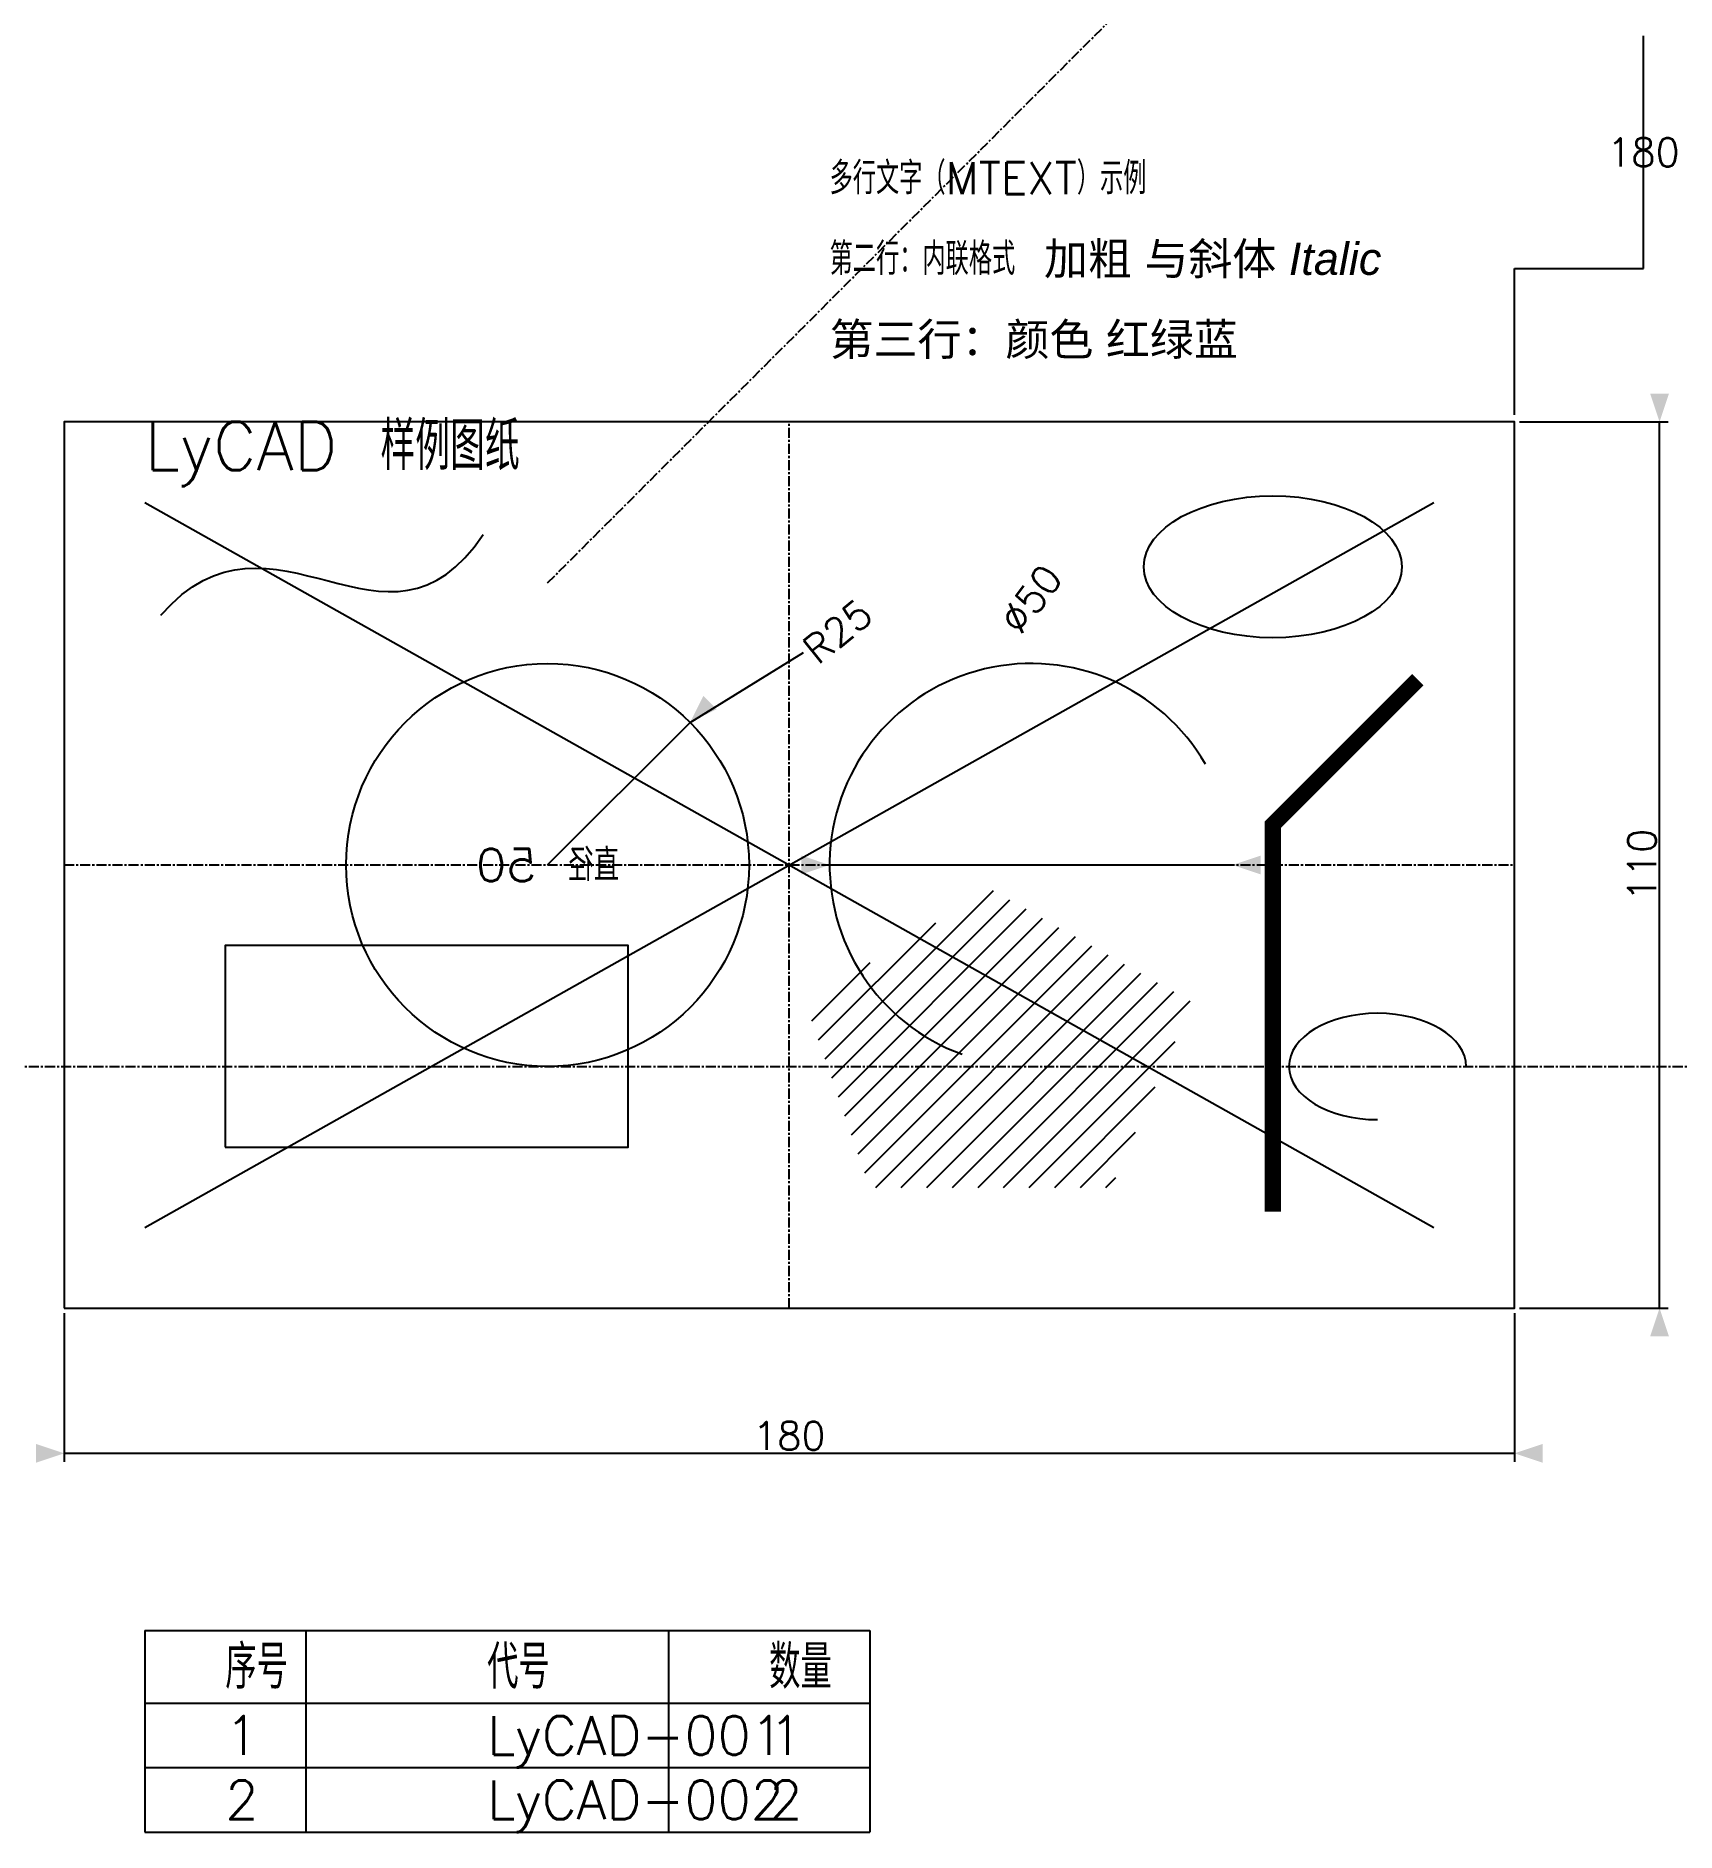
# Model space of a CAD drawing. Header units: millimetres. Extents: x -4 to 200, y -65 to 158.
import ezdxf
from ezdxf.enums import TextEntityAlignment as Align

# ---------------------------------------------------------------- set-up
doc = ezdxf.new("R2010")
doc.units = ezdxf.units.MM
doc.linetypes.add('CENTER', pattern=[2, 1.25, -0.25, 0.25, -0.25])
doc.linetypes.add('DASHED', pattern=[0.75, 0.5, -0.25])
doc.layers.get('0').update_dxf_attribs({"plot": 0})
doc.layers.add('中心线', color=4, linetype='CENTER', plot=False)
doc.layers.add('标注', color=2, linetype='DASHED', plot=False)
doc.layers.add('轮廓', color=1, linetype='Continuous', lineweight=35, plot=False)
doc.styles.get("Standard").update_dxf_attribs({"font": 'txt', "bigfont": 'gbcbig.shx'})
doc.dimstyles.get("Standard").update_dxf_attribs({"dimtxt": 3.5, "dimasz": 3.5, "dimexe": 1.05, "dimexo": 0.63, "dimtad": 1, "dimdec": 4, "dimzin": 0, "dimdsep": 46, "dimtxsty": 'Standard', "dimcen": 2.5, "dimadec": 0, "dimazin": 0, "dimtfac": 1, "dimtdec": 4, "dimtofl": 0, "dimtmove": 0, "dimatfit": 3, "dimfxl": 0, "dimtolj": 1, "dimtzin": 0, "dimlwd": 31, "dimlwe": 31, "dimarcsym": 0})

# ---------------------------------------------------------------- blocks, each defined once
blk = doc.blocks.new('*D1')
at = {"color": 0, "lineweight": -3}
for p, q in [((0, -0.63), (0, -19.05)), ((180, -0.63), (180, -19.05)), ((0, -18), (180, -18))]:
    blk.add_line(p, q, dxfattribs=at)
for points in [[(0, -18), (-3.5, -19.17), (-3.5, -16.83)], [(180, -18), (183.5, -16.83), (183.5, -19.17)]]:
    blk.add_solid(points, dxfattribs=at)
blk.add_text('180', height=3.5, dxfattribs=at).set_placement((90, -15.83), align=Align.MIDDLE_CENTER)
blk = doc.blocks.new('*D2')
at = {"color": 0, "lineweight": -3}
for p, q in [((180.63, 110), (199.05, 110)), ((198, 0), (198, 110)), ((180.63, 0), (199.05, 0))]:
    blk.add_line(p, q, dxfattribs=at)
for points in [[(198, 110), (196.83, 113.5), (199.17, 113.5)], [(198, 0), (199.17, -3.5), (196.83, -3.5)]]:
    blk.add_solid(points, dxfattribs=at)
blk.add_text('110', height=3.5, rotation=90, dxfattribs=at).set_placement((195.83, 55), align=Align.MIDDLE_CENTER)
blk = doc.blocks.new('*D3')
at = {"color": 0, "lineweight": -3}
for p, q in [((77.68, 72.68), (91.76, 81.38)), ((60, 55), (77.68, 72.68))]:
    blk.add_line(p, q, dxfattribs=at)
blk.add_solid([(77.68, 72.68), (79.33, 75.98), (80.98, 74.33)], dxfattribs=at)
blk.add_text('R25', height=3.5, rotation=38.8534, dxfattribs=at).set_placement((96, 84), align=Align.MIDDLE_CENTER)
blk = doc.blocks.new('*D4')
at = {"color": 0, "lineweight": -3}
blk.add_line((95, 55), (145, 55), dxfattribs=at)
for points in [[(95, 55), (91.5, 53.83), (91.5, 56.17)], [(145, 55), (148.5, 56.17), (148.5, 53.83)]]:
    blk.add_solid(points, dxfattribs=at)
blk.add_text('%%c50', height=3.5, rotation=52.8533, dxfattribs=at).set_placement((120, 88), align=Align.MIDDLE_CENTER)
blk = doc.blocks.new('*D5')
at = {"color": 0, "lineweight": -3}
for p, q in [((196, 129), (196, 157.875)), ((180, 110.875), (180, 129)), ((180, 129), (196, 129))]:
    blk.add_line(p, q, dxfattribs=at)
blk.add_text('180', height=3.5, dxfattribs=at).set_placement((196, 143.4375), align=Align.MIDDLE_CENTER)
blk = doc.blocks.new('*T1')
at = {"color": 0, "lineweight": -3}
for p, q in [((0, 0), (20, 0)), ((0, 0), (0, -9)), ((20, 0), (65, 0)), ((20, 0), (20, -9)), ((65, 0), (90, 0)), ((65, 0), (65, -9)), ((90, 0), (90, -9)), ((0, -9), (20, -9)), ((0, -9), (0, -17)), ((20, -9), (65, -9)), ((20, -9), (20, -17)), ((65, -9), (90, -9)), ((65, -9), (65, -17)), ((90, -9), (90, -17)), ((0, -17), (20, -17)), ((0, -17), (0, -25)), ((20, -17), (65, -17)), ((20, -17), (20, -25)), ((65, -17), (90, -17)), ((65, -17), (65, -25)), ((90, -17), (90, -25)), ((0, -25), (20, -25)), ((20, -25), (65, -25)), ((65, -25), (90, -25))]:
    blk.add_line(p, q, dxfattribs=at)
for s, height, p in [('序号', 5.4, (10, -7.2)), ('代号', 5.4, (42.5, -7.2)), ('数量', 5.4, (77.5, -7.2)), ('1', 4.8, (10, -15.4)), ('LyCAD-001', 4.8, (42.5, -15.4)), ('1', 4.8, (77.5, -15.4)), ('2', 4.8, (10, -23.4)), ('LyCAD-002', 4.8, (42.5, -23.4)), ('2', 4.8, (77.5, -23.4))]:
    blk.add_text(s, height=height, dxfattribs=at).set_placement(p)

msp = doc.modelspace()

# ---------------------------------------------------------------- hatches: boundary and pattern name
at = {"layer": '轮廓', "lineweight": -3}
h = msp.add_hatch(dxfattribs=at)
h.set_pattern_fill('ANSI31', color=256, scale=1.5, style=0)
h.set_pattern_definition([(45, (0, 0), (0, 3.175), [])])
h.paths.add_polyline_path([(100, 15), (130, 15), (140, 38), (115, 52), (92, 38)])

# ---------------------------------------------------------------- linework, layer by layer
at = {"color": 3, "lineweight": -3}
msp.add_line((10, 10), (170, 100), dxfattribs=at)
at = {"lineweight": -3}
msp.add_line((10, 100), (170, 10), dxfattribs=at)
at = {"layer": '中心线', "lineweight": -3}
for p, q in [((90, 0), (90, 110)), ((0, 55), (180, 55))]:
    msp.add_line(p, q, dxfattribs=at)
msp.add_xline((30, 30), (1, 0), dxfattribs=at)
msp.add_ray((60, 90), (0.707106781, 0.707106781), dxfattribs=at)
at = {"layer": '标注', "lineweight": -3}
msp.add_point((90, 55), dxfattribs=at)
at = {"layer": '轮廓', "lineweight": -3}
for points in [[(0, 0), (180, 0), (180, 110), (0, 110)], [(20, 20), (70, 20), (70, 45), (20, 45)]]:
    msp.add_lwpolyline(points, close=True, dxfattribs=at)
at = {"layer": '轮廓', "lineweight": -3, "const_width": 2}
msp.add_lwpolyline([(150, 12), (150, 60), (168, 78)], dxfattribs=at)
at = {"layer": '轮廓', "lineweight": -3}
msp.add_circle((60, 55), 25, dxfattribs=at)
msp.add_arc((120, 55), 25, 30, 250, dxfattribs=at)
msp.add_ellipse((150, 92), major_axis=(16, 0), ratio=0.55, dxfattribs=at)
at = {"layer": '轮廓', "color": 3, "lineweight": -3}
msp.add_ellipse((163, 30), major_axis=(11, 0), ratio=0.6, start_param=0, end_param=4.71238898, dxfattribs=at)
at = {"layer": '轮廓', "lineweight": -3}
msp.add_open_spline([(12, 86), (26, 102), (40, 78), (52, 96)], degree=3, dxfattribs=at)

# ---------------------------------------------------------------- block references
msp.add_blockref('*T1', (10, -40))

# ---------------------------------------------------------------- texts
at = {"layer": '标注', "lineweight": -3}
msp.add_text('LyCAD 样例图纸', height=6, dxfattribs=at).set_placement((10, 104))
at = {"layer": '标注', "lineweight": -3, "text_generation_flag": 2, "width": 1.1}
msp.add_text('直径 50', height=4, dxfattribs=at).set_placement((60, 55), align=Align.MIDDLE_CENTER)
at = {"layer": '标注', "lineweight": -3, "insert": (95, 130), "char_height": 4, "width": 80, "attachment_point": 4, "line_spacing_factor": 1.5}
msp.add_mtext('多行文字（MTEXT）示例\\P第二行：内联格式 \\fArial|b1;加粗\\fArial|b0; 与斜体 \\fArial|i1;Italic\\fArial|i0;\\P第三行：颜色 \\C1;红\\C3;绿\\C5;蓝', dxfattribs=at)

# ---------------------------------------------------------------- dimensions: what is measured, and where the dimension line sits
at = {"layer": '标注', "lineweight": -3}
dim = msp.add_ordinate_dim(feature_location=(180, 110), offset=(16, 26), dtype=1, origin=(0, 0), dimstyle='Standard', dxfattribs=at)
dim.commit()
dim.dimension.update_dxf_attribs({"geometry": '*D5', "text_midpoint": (196, 143.4375)})
dim = msp.add_linear_dim(base=(198, 55), p1=(180, 0), p2=(180, 110), angle=90, dimstyle='Standard', dxfattribs=at)
dim.commit()
dim.dimension.update_dxf_attribs({"geometry": '*D2', "text_midpoint": (195.83, 55)})
dim = msp.add_diameter_dim_2p(p1=(95, 55), p2=(145, 55), dimstyle='Standard', dxfattribs=at)
dim.commit()
dim.dimension.update_dxf_attribs({"geometry": '*D4', "text_midpoint": (120, 88)})
dim = msp.add_radius_dim(center=(60, 55), mpoint=(77.67767, 72.67767), dimstyle='Standard', dxfattribs=at)
dim.commit()
dim.dimension.update_dxf_attribs({"geometry": '*D3', "text_midpoint": (96, 84)})
dim = msp.add_aligned_dim(p1=(0, 0), p2=(180, 0), distance=-18, dimstyle='Standard', dxfattribs=at)
dim.commit()
dim.dimension.update_dxf_attribs({"geometry": '*D1', "text_midpoint": (90, -15.83)})

doc.saveas('drawing.dxf')
